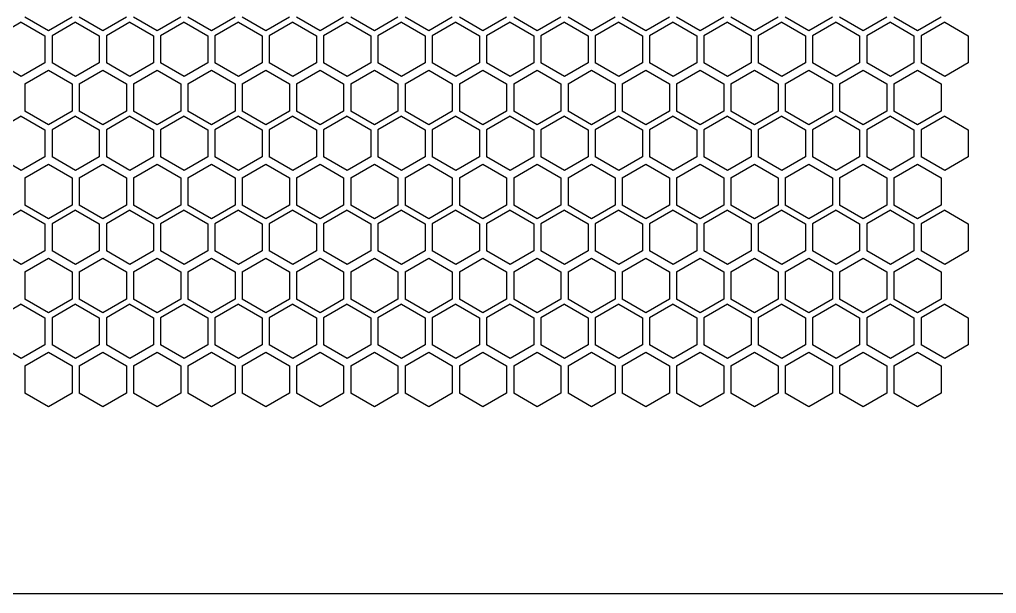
# Model space of a CAD drawing. Header units: millimetres. Extents: x 55614 to 110757, y -66981 to -47484.
# Drawn here: x 78053.5 to 78219, y -54845.5 to -54748.2 of the extents above; entities that cross this region are included whole.
import ezdxf

# ---------------------------------------------------------------- set-up
doc = ezdxf.new("R2010")
doc.units = ezdxf.units.MM
doc.layers.add('4215-0412-2-1_0', color=7, linetype='Continuous')
doc.layers.add('THICK', color=7, linetype='Continuous', lineweight=0)

# ---------------------------------------------------------------- blocks, each defined once
blk = doc.blocks.new('RU67I6756')
at = {"layer": '4215-0412-2-1_0', "color": 0, "linetype": 'Continuous'}
for p, q in [((24759.26, 16386.73), (24755.26, 16389.04)), ((24763.26, 16389.04), (24759.26, 16386.73)), ((24768.46, 16386.73), (24764.46, 16389.04)), ((24772.46, 16389.04), (24768.46, 16386.73)), ((24777.66, 16386.73), (24773.66, 16389.04)), ((24781.66, 16389.04), (24777.66, 16386.73)), ((24786.86, 16386.73), (24782.86, 16389.04)), ((24790.86, 16389.04), (24786.86, 16386.73)), ((24796.06, 16386.73), (24792.06, 16389.04)), ((24800.06, 16389.04), (24796.06, 16386.73)), ((24805.26, 16386.73), (24801.26, 16389.04)), ((24809.26, 16389.04), (24805.26, 16386.73)), ((24814.46, 16386.73), (24810.46, 16389.04)), ((24818.46, 16389.04), (24814.46, 16386.73)), ((24823.66, 16386.73), (24819.66, 16389.04)), ((24827.66, 16389.04), (24823.66, 16386.73)), ((24832.86, 16386.73), (24828.86, 16389.04)), ((24836.86, 16389.04), (24832.86, 16386.73)), ((24842.06, 16386.73), (24838.06, 16389.04)), ((24846.06, 16389.04), (24842.06, 16386.73)), ((24851.26, 16386.73), (24847.26, 16389.04)), ((24855.26, 16389.04), (24851.26, 16386.73)), ((24860.46, 16386.73), (24856.46, 16389.04)), ((24864.46, 16389.04), (24860.46, 16386.73)), ((24869.66, 16386.73), (24865.66, 16389.04)), ((24873.66, 16389.04), (24869.66, 16386.73)), ((24878.86, 16386.73), (24874.86, 16389.04)), ((24882.86, 16389.04), (24878.86, 16386.73)), ((24888.06, 16386.73), (24884.06, 16389.04)), ((24892.06, 16389.04), (24888.06, 16386.73)), ((24897.26, 16386.73), (24893.26, 16389.04)), ((24901.26, 16389.04), (24897.26, 16386.73)), ((24906.46, 16386.73), (24902.46, 16389.04)), ((24910.46, 16389.04), (24906.46, 16386.73)), ((24754.66, 16388.19), (24750.66, 16385.88)), ((24754.66, 16388.19), (24758.66, 16385.88)), ((24763.86, 16388.19), (24759.86, 16385.88)), ((24763.86, 16388.19), (24767.86, 16385.88)), ((24773.06, 16388.19), (24769.06, 16385.88)), ((24773.06, 16388.19), (24777.06, 16385.88)), ((24782.26, 16388.19), (24778.26, 16385.88)), ((24782.26, 16388.19), (24786.26, 16385.88)), ((24791.46, 16388.19), (24787.46, 16385.88)), ((24791.46, 16388.19), (24795.46, 16385.88)), ((24800.66, 16388.19), (24796.66, 16385.88)), ((24800.66, 16388.19), (24804.66, 16385.88)), ((24809.86, 16388.19), (24805.86, 16385.88)), ((24809.86, 16388.19), (24813.86, 16385.88)), ((24819.06, 16388.19), (24815.06, 16385.88)), ((24819.06, 16388.19), (24823.06, 16385.88)), ((24828.26, 16388.19), (24824.26, 16385.88)), ((24828.26, 16388.19), (24832.26, 16385.88)), ((24837.46, 16388.19), (24833.46, 16385.88)), ((24837.46, 16388.19), (24841.46, 16385.88)), ((24846.66, 16388.19), (24842.66, 16385.88)), ((24846.66, 16388.19), (24850.66, 16385.88)), ((24855.86, 16388.19), (24851.86, 16385.88)), ((24855.86, 16388.19), (24859.86, 16385.88)), ((24865.06, 16388.19), (24861.06, 16385.88)), ((24865.06, 16388.19), (24869.06, 16385.88)), ((24874.26, 16388.19), (24870.26, 16385.88)), ((24874.26, 16388.19), (24878.26, 16385.88)), ((24883.46, 16388.19), (24879.46, 16385.88)), ((24883.46, 16388.19), (24887.46, 16385.88)), ((24892.66, 16388.19), (24888.66, 16385.88)), ((24892.66, 16388.19), (24896.66, 16385.88)), ((24901.86, 16388.19), (24897.86, 16385.88)), ((24901.86, 16388.19), (24905.86, 16385.88)), ((24911.06, 16388.19), (24907.06, 16385.88)), ((24911.06, 16388.19), (24915.06, 16385.88)), ((24758.66, 16385.88), (24758.66, 16381.26)), ((24759.86, 16385.88), (24759.86, 16381.26)), ((24767.86, 16385.88), (24767.86, 16381.26)), ((24769.06, 16385.88), (24769.06, 16381.26)), ((24777.06, 16385.88), (24777.06, 16381.26)), ((24778.26, 16385.88), (24778.26, 16381.26)), ((24786.26, 16385.88), (24786.26, 16381.26)), ((24787.46, 16385.88), (24787.46, 16381.26)), ((24795.46, 16385.88), (24795.46, 16381.26)), ((24796.66, 16385.88), (24796.66, 16381.26)), ((24804.66, 16385.88), (24804.66, 16381.26)), ((24805.86, 16385.88), (24805.86, 16381.26)), ((24813.86, 16385.88), (24813.86, 16381.26)), ((24815.06, 16385.88), (24815.06, 16381.26)), ((24823.06, 16385.88), (24823.06, 16381.26)), ((24824.26, 16385.88), (24824.26, 16381.26)), ((24832.26, 16385.88), (24832.26, 16381.26)), ((24833.46, 16385.88), (24833.46, 16381.26)), ((24841.46, 16385.88), (24841.46, 16381.26)), ((24842.66, 16385.88), (24842.66, 16381.26)), ((24850.66, 16385.88), (24850.66, 16381.26)), ((24851.86, 16385.88), (24851.86, 16381.26)), ((24859.86, 16385.88), (24859.86, 16381.26)), ((24861.06, 16385.88), (24861.06, 16381.26)), ((24869.06, 16385.88), (24869.06, 16381.26)), ((24870.26, 16385.88), (24870.26, 16381.26)), ((24878.26, 16385.88), (24878.26, 16381.26)), ((24879.46, 16385.88), (24879.46, 16381.26)), ((24887.46, 16385.88), (24887.46, 16381.26)), ((24888.66, 16385.88), (24888.66, 16381.26)), ((24896.66, 16385.88), (24896.66, 16381.26)), ((24897.86, 16385.88), (24897.86, 16381.26)), ((24905.86, 16385.88), (24905.86, 16381.26)), ((24907.06, 16385.88), (24907.06, 16381.26)), ((24915.06, 16385.88), (24915.06, 16381.26)), ((24754.66, 16378.95), (24750.66, 16381.26)), ((24758.66, 16381.26), (24754.66, 16378.95)), ((24763.86, 16378.95), (24759.86, 16381.26)), ((24767.86, 16381.26), (24763.86, 16378.95)), ((24773.06, 16378.95), (24769.06, 16381.26)), ((24777.06, 16381.26), (24773.06, 16378.95)), ((24782.26, 16378.95), (24778.26, 16381.26)), ((24786.26, 16381.26), (24782.26, 16378.95)), ((24791.46, 16378.95), (24787.46, 16381.26)), ((24795.46, 16381.26), (24791.46, 16378.95)), ((24800.66, 16378.95), (24796.66, 16381.26)), ((24804.66, 16381.26), (24800.66, 16378.95)), ((24809.86, 16378.95), (24805.86, 16381.26)), ((24813.86, 16381.26), (24809.86, 16378.95)), ((24819.06, 16378.95), (24815.06, 16381.26)), ((24823.06, 16381.26), (24819.06, 16378.95)), ((24828.26, 16378.95), (24824.26, 16381.26)), ((24832.26, 16381.26), (24828.26, 16378.95)), ((24837.46, 16378.95), (24833.46, 16381.26)), ((24841.46, 16381.26), (24837.46, 16378.95)), ((24846.66, 16378.95), (24842.66, 16381.26)), ((24850.66, 16381.26), (24846.66, 16378.95)), ((24855.86, 16378.95), (24851.86, 16381.26)), ((24859.86, 16381.26), (24855.86, 16378.95)), ((24865.06, 16378.95), (24861.06, 16381.26)), ((24869.06, 16381.26), (24865.06, 16378.95)), ((24874.26, 16378.95), (24870.26, 16381.26)), ((24878.26, 16381.26), (24874.26, 16378.95)), ((24883.46, 16378.95), (24879.46, 16381.26)), ((24887.46, 16381.26), (24883.46, 16378.95)), ((24892.66, 16378.95), (24888.66, 16381.26)), ((24896.66, 16381.26), (24892.66, 16378.95)), ((24901.86, 16378.95), (24897.86, 16381.26)), ((24905.86, 16381.26), (24901.86, 16378.95)), ((24911.06, 16378.95), (24907.06, 16381.26)), ((24915.06, 16381.26), (24911.06, 16378.95)), ((24755.26, 16377.73), (24759.26, 16380.04)), ((24759.26, 16380.04), (24763.26, 16377.73)), ((24764.46, 16377.73), (24768.46, 16380.04)), ((24768.46, 16380.04), (24772.46, 16377.73)), ((24773.66, 16377.73), (24777.66, 16380.04)), ((24777.66, 16380.04), (24781.66, 16377.73)), ((24782.86, 16377.73), (24786.86, 16380.04)), ((24786.86, 16380.04), (24790.86, 16377.73)), ((24792.06, 16377.73), (24796.06, 16380.04)), ((24796.06, 16380.04), (24800.06, 16377.73)), ((24801.26, 16377.73), (24805.26, 16380.04)), ((24805.26, 16380.04), (24809.26, 16377.73)), ((24810.46, 16377.73), (24814.46, 16380.04)), ((24814.46, 16380.04), (24818.46, 16377.73)), ((24819.66, 16377.73), (24823.66, 16380.04)), ((24823.66, 16380.04), (24827.66, 16377.73)), ((24828.86, 16377.73), (24832.86, 16380.04)), ((24832.86, 16380.04), (24836.86, 16377.73)), ((24838.06, 16377.73), (24842.06, 16380.04)), ((24842.06, 16380.04), (24846.06, 16377.73)), ((24847.26, 16377.73), (24851.26, 16380.04)), ((24851.26, 16380.04), (24855.26, 16377.73)), ((24856.46, 16377.73), (24860.46, 16380.04)), ((24860.46, 16380.04), (24864.46, 16377.73)), ((24865.66, 16377.73), (24869.66, 16380.04)), ((24869.66, 16380.04), (24873.66, 16377.73)), ((24874.86, 16377.73), (24878.86, 16380.04)), ((24878.86, 16380.04), (24882.86, 16377.73)), ((24884.06, 16377.73), (24888.06, 16380.04)), ((24888.06, 16380.04), (24892.06, 16377.73)), ((24893.26, 16377.73), (24897.26, 16380.04)), ((24897.26, 16380.04), (24901.26, 16377.73)), ((24902.46, 16377.73), (24906.46, 16380.04)), ((24906.46, 16380.04), (24910.46, 16377.73)), ((24755.26, 16377.73), (24755.26, 16373.11)), ((24763.26, 16377.73), (24763.26, 16373.11)), ((24764.46, 16377.73), (24764.46, 16373.11)), ((24772.46, 16377.73), (24772.46, 16373.11)), ((24773.66, 16377.73), (24773.66, 16373.11)), ((24781.66, 16377.73), (24781.66, 16373.11)), ((24782.86, 16377.73), (24782.86, 16373.11)), ((24790.86, 16377.73), (24790.86, 16373.11)), ((24792.06, 16377.73), (24792.06, 16373.11)), ((24800.06, 16377.73), (24800.06, 16373.11)), ((24801.26, 16377.73), (24801.26, 16373.11)), ((24809.26, 16377.73), (24809.26, 16373.11)), ((24810.46, 16377.73), (24810.46, 16373.11)), ((24818.46, 16377.73), (24818.46, 16373.11)), ((24819.66, 16377.73), (24819.66, 16373.11)), ((24827.66, 16377.73), (24827.66, 16373.11)), ((24828.86, 16377.73), (24828.86, 16373.11)), ((24836.86, 16377.73), (24836.86, 16373.11)), ((24838.06, 16377.73), (24838.06, 16373.11)), ((24846.06, 16377.73), (24846.06, 16373.11)), ((24847.26, 16377.73), (24847.26, 16373.11)), ((24855.26, 16377.73), (24855.26, 16373.11)), ((24856.46, 16377.73), (24856.46, 16373.11)), ((24864.46, 16377.73), (24864.46, 16373.11)), ((24865.66, 16377.73), (24865.66, 16373.11)), ((24873.66, 16377.73), (24873.66, 16373.11)), ((24874.86, 16377.73), (24874.86, 16373.11)), ((24882.86, 16377.73), (24882.86, 16373.11)), ((24884.06, 16377.73), (24884.06, 16373.11)), ((24892.06, 16377.73), (24892.06, 16373.11)), ((24893.26, 16377.73), (24893.26, 16373.11)), ((24901.26, 16377.73), (24901.26, 16373.11)), ((24902.46, 16377.73), (24902.46, 16373.11)), ((24910.46, 16377.73), (24910.46, 16373.11)), ((24754.66, 16372.26), (24750.66, 16369.95)), ((24754.66, 16372.26), (24758.66, 16369.95)), ((24759.26, 16370.8), (24755.26, 16373.11)), ((24763.26, 16373.11), (24759.26, 16370.8)), ((24763.86, 16372.26), (24759.86, 16369.95)), ((24763.86, 16372.26), (24767.86, 16369.95)), ((24768.46, 16370.8), (24764.46, 16373.11)), ((24772.46, 16373.11), (24768.46, 16370.8)), ((24773.06, 16372.26), (24769.06, 16369.95)), ((24773.06, 16372.26), (24777.06, 16369.95)), ((24777.66, 16370.8), (24773.66, 16373.11)), ((24781.66, 16373.11), (24777.66, 16370.8)), ((24782.26, 16372.26), (24778.26, 16369.95)), ((24782.26, 16372.26), (24786.26, 16369.95)), ((24786.86, 16370.8), (24782.86, 16373.11)), ((24790.86, 16373.11), (24786.86, 16370.8)), ((24791.46, 16372.26), (24787.46, 16369.95)), ((24791.46, 16372.26), (24795.46, 16369.95)), ((24796.06, 16370.8), (24792.06, 16373.11)), ((24800.06, 16373.11), (24796.06, 16370.8)), ((24800.66, 16372.26), (24796.66, 16369.95)), ((24800.66, 16372.26), (24804.66, 16369.95)), ((24805.26, 16370.8), (24801.26, 16373.11)), ((24809.26, 16373.11), (24805.26, 16370.8)), ((24809.86, 16372.26), (24805.86, 16369.95)), ((24809.86, 16372.26), (24813.86, 16369.95)), ((24814.46, 16370.8), (24810.46, 16373.11)), ((24818.46, 16373.11), (24814.46, 16370.8)), ((24819.06, 16372.26), (24815.06, 16369.95)), ((24819.06, 16372.26), (24823.06, 16369.95)), ((24823.66, 16370.8), (24819.66, 16373.11)), ((24827.66, 16373.11), (24823.66, 16370.8)), ((24828.26, 16372.26), (24824.26, 16369.95)), ((24828.26, 16372.26), (24832.26, 16369.95)), ((24832.86, 16370.8), (24828.86, 16373.11)), ((24836.86, 16373.11), (24832.86, 16370.8)), ((24837.46, 16372.26), (24833.46, 16369.95)), ((24837.46, 16372.26), (24841.46, 16369.95)), ((24842.06, 16370.8), (24838.06, 16373.11)), ((24846.06, 16373.11), (24842.06, 16370.8)), ((24846.66, 16372.26), (24842.66, 16369.95)), ((24846.66, 16372.26), (24850.66, 16369.95)), ((24851.26, 16370.8), (24847.26, 16373.11)), ((24855.26, 16373.11), (24851.26, 16370.8)), ((24855.86, 16372.26), (24851.86, 16369.95)), ((24855.86, 16372.26), (24859.86, 16369.95)), ((24860.46, 16370.8), (24856.46, 16373.11)), ((24864.46, 16373.11), (24860.46, 16370.8)), ((24865.06, 16372.26), (24861.06, 16369.95)), ((24865.06, 16372.26), (24869.06, 16369.95)), ((24869.66, 16370.8), (24865.66, 16373.11)), ((24873.66, 16373.11), (24869.66, 16370.8)), ((24874.26, 16372.26), (24870.26, 16369.95)), ((24874.26, 16372.26), (24878.26, 16369.95)), ((24878.86, 16370.8), (24874.86, 16373.11)), ((24882.86, 16373.11), (24878.86, 16370.8)), ((24883.46, 16372.26), (24879.46, 16369.95)), ((24883.46, 16372.26), (24887.46, 16369.95)), ((24888.06, 16370.8), (24884.06, 16373.11)), ((24892.06, 16373.11), (24888.06, 16370.8)), ((24892.66, 16372.26), (24888.66, 16369.95)), ((24892.66, 16372.26), (24896.66, 16369.95)), ((24897.26, 16370.8), (24893.26, 16373.11)), ((24901.26, 16373.11), (24897.26, 16370.8)), ((24901.86, 16372.26), (24897.86, 16369.95)), ((24901.86, 16372.26), (24905.86, 16369.95)), ((24906.46, 16370.8), (24902.46, 16373.11)), ((24910.46, 16373.11), (24906.46, 16370.8)), ((24911.06, 16372.26), (24907.06, 16369.95)), ((24911.06, 16372.26), (24915.06, 16369.95)), ((24758.66, 16369.95), (24758.66, 16365.33)), ((24759.86, 16369.95), (24759.86, 16365.33)), ((24767.86, 16369.95), (24767.86, 16365.33)), ((24769.06, 16369.95), (24769.06, 16365.33)), ((24777.06, 16369.95), (24777.06, 16365.33)), ((24778.26, 16369.95), (24778.26, 16365.33)), ((24786.26, 16369.95), (24786.26, 16365.33)), ((24787.46, 16369.95), (24787.46, 16365.33)), ((24795.46, 16369.95), (24795.46, 16365.33)), ((24796.66, 16369.95), (24796.66, 16365.33)), ((24804.66, 16369.95), (24804.66, 16365.33)), ((24805.86, 16369.95), (24805.86, 16365.33)), ((24813.86, 16369.95), (24813.86, 16365.33)), ((24815.06, 16369.95), (24815.06, 16365.33)), ((24823.06, 16369.95), (24823.06, 16365.33)), ((24824.26, 16369.95), (24824.26, 16365.33)), ((24832.26, 16369.95), (24832.26, 16365.33)), ((24833.46, 16369.95), (24833.46, 16365.33)), ((24841.46, 16369.95), (24841.46, 16365.33)), ((24842.66, 16369.95), (24842.66, 16365.33)), ((24850.66, 16369.95), (24850.66, 16365.33)), ((24851.86, 16369.95), (24851.86, 16365.33)), ((24859.86, 16369.95), (24859.86, 16365.33)), ((24861.06, 16369.95), (24861.06, 16365.33)), ((24869.06, 16369.95), (24869.06, 16365.33)), ((24870.26, 16369.95), (24870.26, 16365.33)), ((24878.26, 16369.95), (24878.26, 16365.33)), ((24879.46, 16369.95), (24879.46, 16365.33)), ((24887.46, 16369.95), (24887.46, 16365.33)), ((24888.66, 16369.95), (24888.66, 16365.33)), ((24896.66, 16369.95), (24896.66, 16365.33)), ((24897.86, 16369.95), (24897.86, 16365.33)), ((24905.86, 16369.95), (24905.86, 16365.33)), ((24907.06, 16369.95), (24907.06, 16365.33)), ((24915.06, 16369.95), (24915.06, 16365.33)), ((24754.66, 16363.02), (24750.66, 16365.33)), ((24758.66, 16365.33), (24754.66, 16363.02)), ((24755.26, 16361.8), (24759.26, 16364.11)), ((24759.26, 16364.11), (24763.26, 16361.8)), ((24763.86, 16363.02), (24759.86, 16365.33)), ((24767.86, 16365.33), (24763.86, 16363.02)), ((24764.46, 16361.8), (24768.46, 16364.11)), ((24768.46, 16364.11), (24772.46, 16361.8)), ((24773.06, 16363.02), (24769.06, 16365.33)), ((24777.06, 16365.33), (24773.06, 16363.02)), ((24773.66, 16361.8), (24777.66, 16364.11)), ((24777.66, 16364.11), (24781.66, 16361.8)), ((24782.26, 16363.02), (24778.26, 16365.33)), ((24786.26, 16365.33), (24782.26, 16363.02)), ((24782.86, 16361.8), (24786.86, 16364.11)), ((24786.86, 16364.11), (24790.86, 16361.8)), ((24791.46, 16363.02), (24787.46, 16365.33)), ((24795.46, 16365.33), (24791.46, 16363.02)), ((24792.06, 16361.8), (24796.06, 16364.11)), ((24796.06, 16364.11), (24800.06, 16361.8)), ((24800.66, 16363.02), (24796.66, 16365.33)), ((24804.66, 16365.33), (24800.66, 16363.02)), ((24801.26, 16361.8), (24805.26, 16364.11)), ((24805.26, 16364.11), (24809.26, 16361.8)), ((24809.86, 16363.02), (24805.86, 16365.33)), ((24813.86, 16365.33), (24809.86, 16363.02)), ((24810.46, 16361.8), (24814.46, 16364.11)), ((24814.46, 16364.11), (24818.46, 16361.8)), ((24819.06, 16363.02), (24815.06, 16365.33)), ((24823.06, 16365.33), (24819.06, 16363.02)), ((24819.66, 16361.8), (24823.66, 16364.11)), ((24823.66, 16364.11), (24827.66, 16361.8)), ((24828.26, 16363.02), (24824.26, 16365.33)), ((24832.26, 16365.33), (24828.26, 16363.02)), ((24828.86, 16361.8), (24832.86, 16364.11)), ((24832.86, 16364.11), (24836.86, 16361.8)), ((24837.46, 16363.02), (24833.46, 16365.33)), ((24841.46, 16365.33), (24837.46, 16363.02)), ((24838.06, 16361.8), (24842.06, 16364.11)), ((24842.06, 16364.11), (24846.06, 16361.8)), ((24846.66, 16363.02), (24842.66, 16365.33)), ((24850.66, 16365.33), (24846.66, 16363.02)), ((24847.26, 16361.8), (24851.26, 16364.11)), ((24851.26, 16364.11), (24855.26, 16361.8)), ((24855.86, 16363.02), (24851.86, 16365.33)), ((24859.86, 16365.33), (24855.86, 16363.02)), ((24856.46, 16361.8), (24860.46, 16364.11)), ((24860.46, 16364.11), (24864.46, 16361.8)), ((24865.06, 16363.02), (24861.06, 16365.33)), ((24869.06, 16365.33), (24865.06, 16363.02)), ((24865.66, 16361.8), (24869.66, 16364.11)), ((24869.66, 16364.11), (24873.66, 16361.8)), ((24874.26, 16363.02), (24870.26, 16365.33)), ((24878.26, 16365.33), (24874.26, 16363.02)), ((24874.86, 16361.8), (24878.86, 16364.11)), ((24878.86, 16364.11), (24882.86, 16361.8)), ((24883.46, 16363.02), (24879.46, 16365.33)), ((24887.46, 16365.33), (24883.46, 16363.02)), ((24884.06, 16361.8), (24888.06, 16364.11)), ((24888.06, 16364.11), (24892.06, 16361.8)), ((24892.66, 16363.02), (24888.66, 16365.33)), ((24896.66, 16365.33), (24892.66, 16363.02)), ((24893.26, 16361.8), (24897.26, 16364.11)), ((24897.26, 16364.11), (24901.26, 16361.8)), ((24901.86, 16363.02), (24897.86, 16365.33)), ((24905.86, 16365.33), (24901.86, 16363.02)), ((24902.46, 16361.8), (24906.46, 16364.11)), ((24906.46, 16364.11), (24910.46, 16361.8)), ((24911.06, 16363.02), (24907.06, 16365.33)), ((24915.06, 16365.33), (24911.06, 16363.02)), ((24755.26, 16361.8), (24755.26, 16357.18)), ((24763.26, 16361.8), (24763.26, 16357.18)), ((24764.46, 16361.8), (24764.46, 16357.18)), ((24772.46, 16361.8), (24772.46, 16357.18)), ((24773.66, 16361.8), (24773.66, 16357.18)), ((24781.66, 16361.8), (24781.66, 16357.18)), ((24782.86, 16361.8), (24782.86, 16357.18)), ((24790.86, 16361.8), (24790.86, 16357.18)), ((24792.06, 16361.8), (24792.06, 16357.18)), ((24800.06, 16361.8), (24800.06, 16357.18)), ((24801.26, 16361.8), (24801.26, 16357.18)), ((24809.26, 16361.8), (24809.26, 16357.18)), ((24810.46, 16361.8), (24810.46, 16357.18)), ((24818.46, 16361.8), (24818.46, 16357.18)), ((24819.66, 16361.8), (24819.66, 16357.18)), ((24827.66, 16361.8), (24827.66, 16357.18)), ((24828.86, 16361.8), (24828.86, 16357.18)), ((24836.86, 16361.8), (24836.86, 16357.18)), ((24838.06, 16361.8), (24838.06, 16357.18)), ((24846.06, 16361.8), (24846.06, 16357.18)), ((24847.26, 16361.8), (24847.26, 16357.18)), ((24855.26, 16361.8), (24855.26, 16357.18)), ((24856.46, 16361.8), (24856.46, 16357.18)), ((24864.46, 16361.8), (24864.46, 16357.18)), ((24865.66, 16361.8), (24865.66, 16357.18)), ((24873.66, 16361.8), (24873.66, 16357.18)), ((24874.86, 16361.8), (24874.86, 16357.18)), ((24882.86, 16361.8), (24882.86, 16357.18)), ((24884.06, 16361.8), (24884.06, 16357.18)), ((24892.06, 16361.8), (24892.06, 16357.18)), ((24893.26, 16361.8), (24893.26, 16357.18)), ((24901.26, 16361.8), (24901.26, 16357.18)), ((24902.46, 16361.8), (24902.46, 16357.18)), ((24910.46, 16361.8), (24910.46, 16357.18)), ((24754.66, 16356.33), (24750.66, 16354.02)), ((24754.66, 16356.33), (24758.66, 16354.02)), ((24759.26, 16354.87), (24755.26, 16357.18)), ((24763.26, 16357.18), (24759.26, 16354.87)), ((24763.86, 16356.33), (24759.86, 16354.02)), ((24763.86, 16356.33), (24767.86, 16354.02)), ((24768.46, 16354.87), (24764.46, 16357.18)), ((24772.46, 16357.18), (24768.46, 16354.87)), ((24773.06, 16356.33), (24769.06, 16354.02)), ((24773.06, 16356.33), (24777.06, 16354.02)), ((24777.66, 16354.87), (24773.66, 16357.18)), ((24781.66, 16357.18), (24777.66, 16354.87)), ((24782.26, 16356.33), (24778.26, 16354.02)), ((24782.26, 16356.33), (24786.26, 16354.02)), ((24786.86, 16354.87), (24782.86, 16357.18)), ((24790.86, 16357.18), (24786.86, 16354.87)), ((24791.46, 16356.33), (24787.46, 16354.02)), ((24791.46, 16356.33), (24795.46, 16354.02)), ((24796.06, 16354.87), (24792.06, 16357.18)), ((24800.06, 16357.18), (24796.06, 16354.87)), ((24800.66, 16356.33), (24796.66, 16354.02)), ((24800.66, 16356.33), (24804.66, 16354.02)), ((24805.26, 16354.87), (24801.26, 16357.18)), ((24809.26, 16357.18), (24805.26, 16354.87)), ((24809.86, 16356.33), (24805.86, 16354.02)), ((24809.86, 16356.33), (24813.86, 16354.02)), ((24814.46, 16354.87), (24810.46, 16357.18)), ((24818.46, 16357.18), (24814.46, 16354.87)), ((24819.06, 16356.33), (24815.06, 16354.02)), ((24819.06, 16356.33), (24823.06, 16354.02)), ((24823.66, 16354.87), (24819.66, 16357.18)), ((24827.66, 16357.18), (24823.66, 16354.87)), ((24828.26, 16356.33), (24824.26, 16354.02)), ((24828.26, 16356.33), (24832.26, 16354.02)), ((24832.86, 16354.87), (24828.86, 16357.18)), ((24836.86, 16357.18), (24832.86, 16354.87)), ((24837.46, 16356.33), (24833.46, 16354.02)), ((24837.46, 16356.33), (24841.46, 16354.02)), ((24842.06, 16354.87), (24838.06, 16357.18)), ((24846.06, 16357.18), (24842.06, 16354.87)), ((24846.66, 16356.33), (24842.66, 16354.02)), ((24846.66, 16356.33), (24850.66, 16354.02)), ((24851.26, 16354.87), (24847.26, 16357.18)), ((24855.26, 16357.18), (24851.26, 16354.87)), ((24855.86, 16356.33), (24851.86, 16354.02)), ((24855.86, 16356.33), (24859.86, 16354.02)), ((24860.46, 16354.87), (24856.46, 16357.18)), ((24864.46, 16357.18), (24860.46, 16354.87)), ((24865.06, 16356.33), (24861.06, 16354.02)), ((24865.06, 16356.33), (24869.06, 16354.02)), ((24869.66, 16354.87), (24865.66, 16357.18)), ((24873.66, 16357.18), (24869.66, 16354.87)), ((24874.26, 16356.33), (24870.26, 16354.02)), ((24874.26, 16356.33), (24878.26, 16354.02)), ((24878.86, 16354.87), (24874.86, 16357.18)), ((24882.86, 16357.18), (24878.86, 16354.87)), ((24883.46, 16356.33), (24879.46, 16354.02)), ((24883.46, 16356.33), (24887.46, 16354.02)), ((24888.06, 16354.87), (24884.06, 16357.18)), ((24892.06, 16357.18), (24888.06, 16354.87)), ((24892.66, 16356.33), (24888.66, 16354.02)), ((24892.66, 16356.33), (24896.66, 16354.02)), ((24897.26, 16354.87), (24893.26, 16357.18)), ((24901.26, 16357.18), (24897.26, 16354.87)), ((24901.86, 16356.33), (24897.86, 16354.02)), ((24901.86, 16356.33), (24905.86, 16354.02)), ((24906.46, 16354.87), (24902.46, 16357.18)), ((24910.46, 16357.18), (24906.46, 16354.87)), ((24911.06, 16356.33), (24907.06, 16354.02)), ((24911.06, 16356.33), (24915.06, 16354.02)), ((24758.66, 16354.02), (24758.66, 16349.4)), ((24759.86, 16354.02), (24759.86, 16349.4)), ((24767.86, 16354.02), (24767.86, 16349.4)), ((24769.06, 16354.02), (24769.06, 16349.4)), ((24777.06, 16354.02), (24777.06, 16349.4)), ((24778.26, 16354.02), (24778.26, 16349.4)), ((24786.26, 16354.02), (24786.26, 16349.4)), ((24787.46, 16354.02), (24787.46, 16349.4)), ((24795.46, 16354.02), (24795.46, 16349.4)), ((24796.66, 16354.02), (24796.66, 16349.4)), ((24804.66, 16354.02), (24804.66, 16349.4)), ((24805.86, 16354.02), (24805.86, 16349.4)), ((24813.86, 16354.02), (24813.86, 16349.4)), ((24815.06, 16354.02), (24815.06, 16349.4)), ((24823.06, 16354.02), (24823.06, 16349.4)), ((24824.26, 16354.02), (24824.26, 16349.4)), ((24832.26, 16354.02), (24832.26, 16349.4)), ((24833.46, 16354.02), (24833.46, 16349.4)), ((24841.46, 16354.02), (24841.46, 16349.4)), ((24842.66, 16354.02), (24842.66, 16349.4)), ((24850.66, 16354.02), (24850.66, 16349.4)), ((24851.86, 16354.02), (24851.86, 16349.4)), ((24859.86, 16354.02), (24859.86, 16349.4)), ((24861.06, 16354.02), (24861.06, 16349.4)), ((24869.06, 16354.02), (24869.06, 16349.4)), ((24870.26, 16354.02), (24870.26, 16349.4)), ((24878.26, 16354.02), (24878.26, 16349.4)), ((24879.46, 16354.02), (24879.46, 16349.4)), ((24887.46, 16354.02), (24887.46, 16349.4)), ((24888.66, 16354.02), (24888.66, 16349.4)), ((24896.66, 16354.02), (24896.66, 16349.4)), ((24897.86, 16354.02), (24897.86, 16349.4)), ((24905.86, 16354.02), (24905.86, 16349.4)), ((24907.06, 16354.02), (24907.06, 16349.4)), ((24915.06, 16354.02), (24915.06, 16349.4)), ((24754.66, 16347.09), (24750.66, 16349.4)), ((24758.66, 16349.4), (24754.66, 16347.09)), ((24763.86, 16347.09), (24759.86, 16349.4)), ((24767.86, 16349.4), (24763.86, 16347.09)), ((24773.06, 16347.09), (24769.06, 16349.4)), ((24777.06, 16349.4), (24773.06, 16347.09)), ((24782.26, 16347.09), (24778.26, 16349.4)), ((24786.26, 16349.4), (24782.26, 16347.09)), ((24791.46, 16347.09), (24787.46, 16349.4)), ((24795.46, 16349.4), (24791.46, 16347.09)), ((24800.66, 16347.09), (24796.66, 16349.4)), ((24804.66, 16349.4), (24800.66, 16347.09)), ((24809.86, 16347.09), (24805.86, 16349.4)), ((24813.86, 16349.4), (24809.86, 16347.09)), ((24819.06, 16347.09), (24815.06, 16349.4)), ((24823.06, 16349.4), (24819.06, 16347.09)), ((24828.26, 16347.09), (24824.26, 16349.4)), ((24832.26, 16349.4), (24828.26, 16347.09)), ((24837.46, 16347.09), (24833.46, 16349.4)), ((24841.46, 16349.4), (24837.46, 16347.09)), ((24846.66, 16347.09), (24842.66, 16349.4)), ((24850.66, 16349.4), (24846.66, 16347.09)), ((24855.86, 16347.09), (24851.86, 16349.4)), ((24859.86, 16349.4), (24855.86, 16347.09)), ((24865.06, 16347.09), (24861.06, 16349.4)), ((24869.06, 16349.4), (24865.06, 16347.09)), ((24874.26, 16347.09), (24870.26, 16349.4)), ((24878.26, 16349.4), (24874.26, 16347.09)), ((24883.46, 16347.09), (24879.46, 16349.4)), ((24887.46, 16349.4), (24883.46, 16347.09)), ((24892.66, 16347.09), (24888.66, 16349.4)), ((24896.66, 16349.4), (24892.66, 16347.09)), ((24901.86, 16347.09), (24897.86, 16349.4)), ((24905.86, 16349.4), (24901.86, 16347.09)), ((24911.06, 16347.09), (24907.06, 16349.4)), ((24915.06, 16349.4), (24911.06, 16347.09)), ((24755.26, 16345.87), (24759.26, 16348.18)), ((24759.26, 16348.18), (24763.26, 16345.87)), ((24764.46, 16345.87), (24768.46, 16348.18)), ((24768.46, 16348.18), (24772.46, 16345.87)), ((24773.66, 16345.87), (24777.66, 16348.18)), ((24777.66, 16348.18), (24781.66, 16345.87)), ((24782.86, 16345.87), (24786.86, 16348.18)), ((24786.86, 16348.18), (24790.86, 16345.87)), ((24792.06, 16345.87), (24796.06, 16348.18)), ((24796.06, 16348.18), (24800.06, 16345.87)), ((24801.26, 16345.87), (24805.26, 16348.18)), ((24805.26, 16348.18), (24809.26, 16345.87)), ((24810.46, 16345.87), (24814.46, 16348.18)), ((24814.46, 16348.18), (24818.46, 16345.87)), ((24819.66, 16345.87), (24823.66, 16348.18)), ((24823.66, 16348.18), (24827.66, 16345.87)), ((24828.86, 16345.87), (24832.86, 16348.18)), ((24832.86, 16348.18), (24836.86, 16345.87)), ((24838.06, 16345.87), (24842.06, 16348.18)), ((24842.06, 16348.18), (24846.06, 16345.87)), ((24847.26, 16345.87), (24851.26, 16348.18)), ((24851.26, 16348.18), (24855.26, 16345.87)), ((24856.46, 16345.87), (24860.46, 16348.18)), ((24860.46, 16348.18), (24864.46, 16345.87)), ((24865.66, 16345.87), (24869.66, 16348.18)), ((24869.66, 16348.18), (24873.66, 16345.87)), ((24874.86, 16345.87), (24878.86, 16348.18)), ((24878.86, 16348.18), (24882.86, 16345.87)), ((24884.06, 16345.87), (24888.06, 16348.18)), ((24888.06, 16348.18), (24892.06, 16345.87)), ((24893.26, 16345.87), (24897.26, 16348.18)), ((24897.26, 16348.18), (24901.26, 16345.87)), ((24902.46, 16345.87), (24906.46, 16348.18)), ((24906.46, 16348.18), (24910.46, 16345.87)), ((24755.26, 16345.87), (24755.26, 16341.25)), ((24763.26, 16345.87), (24763.26, 16341.25)), ((24764.46, 16345.87), (24764.46, 16341.25)), ((24772.46, 16345.87), (24772.46, 16341.25)), ((24773.66, 16345.87), (24773.66, 16341.25)), ((24781.66, 16345.87), (24781.66, 16341.25)), ((24782.86, 16345.87), (24782.86, 16341.25)), ((24790.86, 16345.87), (24790.86, 16341.25)), ((24792.06, 16345.87), (24792.06, 16341.25)), ((24800.06, 16345.87), (24800.06, 16341.25)), ((24801.26, 16345.87), (24801.26, 16341.25)), ((24809.26, 16345.87), (24809.26, 16341.25)), ((24810.46, 16345.87), (24810.46, 16341.25)), ((24818.46, 16345.87), (24818.46, 16341.25)), ((24819.66, 16345.87), (24819.66, 16341.25)), ((24827.66, 16345.87), (24827.66, 16341.25)), ((24828.86, 16345.87), (24828.86, 16341.25)), ((24836.86, 16345.87), (24836.86, 16341.25)), ((24838.06, 16345.87), (24838.06, 16341.25)), ((24846.06, 16345.87), (24846.06, 16341.25)), ((24847.26, 16345.87), (24847.26, 16341.25)), ((24855.26, 16345.87), (24855.26, 16341.25)), ((24856.46, 16345.87), (24856.46, 16341.25)), ((24864.46, 16345.87), (24864.46, 16341.25)), ((24865.66, 16345.87), (24865.66, 16341.25)), ((24873.66, 16345.87), (24873.66, 16341.25)), ((24874.86, 16345.87), (24874.86, 16341.25)), ((24882.86, 16345.87), (24882.86, 16341.25)), ((24884.06, 16345.87), (24884.06, 16341.25)), ((24892.06, 16345.87), (24892.06, 16341.25)), ((24893.26, 16345.87), (24893.26, 16341.25)), ((24901.26, 16345.87), (24901.26, 16341.25)), ((24902.46, 16345.87), (24902.46, 16341.25)), ((24910.46, 16345.87), (24910.46, 16341.25)), ((24759.26, 16338.94), (24755.26, 16341.25)), ((24763.26, 16341.25), (24759.26, 16338.94)), ((24768.46, 16338.94), (24764.46, 16341.25)), ((24772.46, 16341.25), (24768.46, 16338.94)), ((24777.66, 16338.94), (24773.66, 16341.25)), ((24781.66, 16341.25), (24777.66, 16338.94)), ((24786.86, 16338.94), (24782.86, 16341.25)), ((24790.86, 16341.25), (24786.86, 16338.94)), ((24796.06, 16338.94), (24792.06, 16341.25)), ((24800.06, 16341.25), (24796.06, 16338.94)), ((24805.26, 16338.94), (24801.26, 16341.25)), ((24809.26, 16341.25), (24805.26, 16338.94)), ((24814.46, 16338.94), (24810.46, 16341.25)), ((24818.46, 16341.25), (24814.46, 16338.94)), ((24823.66, 16338.94), (24819.66, 16341.25)), ((24827.66, 16341.25), (24823.66, 16338.94)), ((24832.86, 16338.94), (24828.86, 16341.25)), ((24836.86, 16341.25), (24832.86, 16338.94)), ((24842.06, 16338.94), (24838.06, 16341.25)), ((24846.06, 16341.25), (24842.06, 16338.94)), ((24851.26, 16338.94), (24847.26, 16341.25)), ((24855.26, 16341.25), (24851.26, 16338.94)), ((24860.46, 16338.94), (24856.46, 16341.25)), ((24864.46, 16341.25), (24860.46, 16338.94)), ((24869.66, 16338.94), (24865.66, 16341.25)), ((24873.66, 16341.25), (24869.66, 16338.94)), ((24878.86, 16338.94), (24874.86, 16341.25)), ((24882.86, 16341.25), (24878.86, 16338.94)), ((24888.06, 16338.94), (24884.06, 16341.25)), ((24892.06, 16341.25), (24888.06, 16338.94)), ((24897.26, 16338.94), (24893.26, 16341.25)), ((24901.26, 16341.25), (24897.26, 16338.94)), ((24906.46, 16338.94), (24902.46, 16341.25)), ((24910.46, 16341.25), (24906.46, 16338.94)), ((24754.66, 16340.4), (24750.66, 16338.09)), ((24754.66, 16340.4), (24758.66, 16338.09)), ((24763.86, 16340.4), (24759.86, 16338.09)), ((24763.86, 16340.4), (24767.86, 16338.09)), ((24773.06, 16340.4), (24769.06, 16338.09)), ((24773.06, 16340.4), (24777.06, 16338.09)), ((24782.26, 16340.4), (24778.26, 16338.09)), ((24782.26, 16340.4), (24786.26, 16338.09)), ((24791.46, 16340.4), (24787.46, 16338.09)), ((24791.46, 16340.4), (24795.46, 16338.09)), ((24800.66, 16340.4), (24796.66, 16338.09)), ((24800.66, 16340.4), (24804.66, 16338.09)), ((24809.86, 16340.4), (24805.86, 16338.09)), ((24809.86, 16340.4), (24813.86, 16338.09)), ((24819.06, 16340.4), (24815.06, 16338.09)), ((24819.06, 16340.4), (24823.06, 16338.09)), ((24828.26, 16340.4), (24824.26, 16338.09)), ((24828.26, 16340.4), (24832.26, 16338.09)), ((24837.46, 16340.4), (24833.46, 16338.09)), ((24837.46, 16340.4), (24841.46, 16338.09)), ((24846.66, 16340.4), (24842.66, 16338.09)), ((24846.66, 16340.4), (24850.66, 16338.09)), ((24855.86, 16340.4), (24851.86, 16338.09)), ((24855.86, 16340.4), (24859.86, 16338.09)), ((24865.06, 16340.4), (24861.06, 16338.09)), ((24865.06, 16340.4), (24869.06, 16338.09)), ((24874.26, 16340.4), (24870.26, 16338.09)), ((24874.26, 16340.4), (24878.26, 16338.09)), ((24883.46, 16340.4), (24879.46, 16338.09)), ((24883.46, 16340.4), (24887.46, 16338.09)), ((24892.66, 16340.4), (24888.66, 16338.09)), ((24892.66, 16340.4), (24896.66, 16338.09)), ((24901.86, 16340.4), (24897.86, 16338.09)), ((24901.86, 16340.4), (24905.86, 16338.09)), ((24911.06, 16340.4), (24907.06, 16338.09)), ((24911.06, 16340.4), (24915.06, 16338.09)), ((24758.66, 16338.09), (24758.66, 16333.47)), ((24759.86, 16338.09), (24759.86, 16333.47)), ((24767.86, 16338.09), (24767.86, 16333.47)), ((24769.06, 16338.09), (24769.06, 16333.47)), ((24777.06, 16338.09), (24777.06, 16333.47)), ((24778.26, 16338.09), (24778.26, 16333.47)), ((24786.26, 16338.09), (24786.26, 16333.47)), ((24787.46, 16338.09), (24787.46, 16333.47)), ((24795.46, 16338.09), (24795.46, 16333.47)), ((24796.66, 16338.09), (24796.66, 16333.47)), ((24804.66, 16338.09), (24804.66, 16333.47)), ((24805.86, 16338.09), (24805.86, 16333.47)), ((24813.86, 16338.09), (24813.86, 16333.47)), ((24815.06, 16338.09), (24815.06, 16333.47)), ((24823.06, 16338.09), (24823.06, 16333.47)), ((24824.26, 16338.09), (24824.26, 16333.47)), ((24832.26, 16338.09), (24832.26, 16333.47)), ((24833.46, 16338.09), (24833.46, 16333.47)), ((24841.46, 16338.09), (24841.46, 16333.47)), ((24842.66, 16338.09), (24842.66, 16333.47)), ((24850.66, 16338.09), (24850.66, 16333.47)), ((24851.86, 16338.09), (24851.86, 16333.47)), ((24859.86, 16338.09), (24859.86, 16333.47)), ((24861.06, 16338.09), (24861.06, 16333.47)), ((24869.06, 16338.09), (24869.06, 16333.47)), ((24870.26, 16338.09), (24870.26, 16333.47)), ((24878.26, 16338.09), (24878.26, 16333.47)), ((24879.46, 16338.09), (24879.46, 16333.47)), ((24887.46, 16338.09), (24887.46, 16333.47)), ((24888.66, 16338.09), (24888.66, 16333.47)), ((24896.66, 16338.09), (24896.66, 16333.47)), ((24897.86, 16338.09), (24897.86, 16333.47)), ((24905.86, 16338.09), (24905.86, 16333.47)), ((24907.06, 16338.09), (24907.06, 16333.47)), ((24915.06, 16338.09), (24915.06, 16333.47)), ((24754.66, 16331.16), (24750.66, 16333.47)), ((24758.66, 16333.47), (24754.66, 16331.16)), ((24763.86, 16331.16), (24759.86, 16333.47)), ((24767.86, 16333.47), (24763.86, 16331.16)), ((24773.06, 16331.16), (24769.06, 16333.47)), ((24777.06, 16333.47), (24773.06, 16331.16)), ((24782.26, 16331.16), (24778.26, 16333.47)), ((24786.26, 16333.47), (24782.26, 16331.16)), ((24791.46, 16331.16), (24787.46, 16333.47)), ((24795.46, 16333.47), (24791.46, 16331.16)), ((24800.66, 16331.16), (24796.66, 16333.47)), ((24804.66, 16333.47), (24800.66, 16331.16)), ((24809.86, 16331.16), (24805.86, 16333.47)), ((24813.86, 16333.47), (24809.86, 16331.16)), ((24819.06, 16331.16), (24815.06, 16333.47)), ((24823.06, 16333.47), (24819.06, 16331.16)), ((24828.26, 16331.16), (24824.26, 16333.47)), ((24832.26, 16333.47), (24828.26, 16331.16)), ((24837.46, 16331.16), (24833.46, 16333.47)), ((24841.46, 16333.47), (24837.46, 16331.16)), ((24846.66, 16331.16), (24842.66, 16333.47)), ((24850.66, 16333.47), (24846.66, 16331.16)), ((24855.86, 16331.16), (24851.86, 16333.47)), ((24859.86, 16333.47), (24855.86, 16331.16)), ((24865.06, 16331.16), (24861.06, 16333.47)), ((24869.06, 16333.47), (24865.06, 16331.16)), ((24874.26, 16331.16), (24870.26, 16333.47)), ((24878.26, 16333.47), (24874.26, 16331.16)), ((24883.46, 16331.16), (24879.46, 16333.47)), ((24887.46, 16333.47), (24883.46, 16331.16)), ((24892.66, 16331.16), (24888.66, 16333.47)), ((24896.66, 16333.47), (24892.66, 16331.16)), ((24901.86, 16331.16), (24897.86, 16333.47)), ((24905.86, 16333.47), (24901.86, 16331.16)), ((24911.06, 16331.16), (24907.06, 16333.47)), ((24915.06, 16333.47), (24911.06, 16331.16)), ((24755.26, 16329.94), (24759.26, 16332.25)), ((24759.26, 16332.25), (24763.26, 16329.94)), ((24764.46, 16329.94), (24768.46, 16332.25)), ((24768.46, 16332.25), (24772.46, 16329.94)), ((24773.66, 16329.94), (24777.66, 16332.25)), ((24777.66, 16332.25), (24781.66, 16329.94)), ((24782.86, 16329.94), (24786.86, 16332.25)), ((24786.86, 16332.25), (24790.86, 16329.94)), ((24792.06, 16329.94), (24796.06, 16332.25)), ((24796.06, 16332.25), (24800.06, 16329.94)), ((24801.26, 16329.94), (24805.26, 16332.25)), ((24805.26, 16332.25), (24809.26, 16329.94)), ((24810.46, 16329.94), (24814.46, 16332.25)), ((24814.46, 16332.25), (24818.46, 16329.94)), ((24819.66, 16329.94), (24823.66, 16332.25)), ((24823.66, 16332.25), (24827.66, 16329.94)), ((24828.86, 16329.94), (24832.86, 16332.25)), ((24832.86, 16332.25), (24836.86, 16329.94)), ((24838.06, 16329.94), (24842.06, 16332.25)), ((24842.06, 16332.25), (24846.06, 16329.94)), ((24847.26, 16329.94), (24851.26, 16332.25)), ((24851.26, 16332.25), (24855.26, 16329.94)), ((24856.46, 16329.94), (24860.46, 16332.25)), ((24860.46, 16332.25), (24864.46, 16329.94)), ((24865.66, 16329.94), (24869.66, 16332.25)), ((24869.66, 16332.25), (24873.66, 16329.94)), ((24874.86, 16329.94), (24878.86, 16332.25)), ((24878.86, 16332.25), (24882.86, 16329.94)), ((24884.06, 16329.94), (24888.06, 16332.25)), ((24888.06, 16332.25), (24892.06, 16329.94)), ((24893.26, 16329.94), (24897.26, 16332.25)), ((24897.26, 16332.25), (24901.26, 16329.94)), ((24902.46, 16329.94), (24906.46, 16332.25)), ((24906.46, 16332.25), (24910.46, 16329.94)), ((24755.26, 16329.94), (24755.26, 16325.32)), ((24763.26, 16329.94), (24763.26, 16325.32)), ((24764.46, 16329.94), (24764.46, 16325.32)), ((24772.46, 16329.94), (24772.46, 16325.32)), ((24773.66, 16329.94), (24773.66, 16325.32)), ((24781.66, 16329.94), (24781.66, 16325.32)), ((24782.86, 16329.94), (24782.86, 16325.32)), ((24790.86, 16329.94), (24790.86, 16325.32)), ((24792.06, 16329.94), (24792.06, 16325.32)), ((24800.06, 16329.94), (24800.06, 16325.32)), ((24801.26, 16329.94), (24801.26, 16325.32)), ((24809.26, 16329.94), (24809.26, 16325.32)), ((24810.46, 16329.94), (24810.46, 16325.32)), ((24818.46, 16329.94), (24818.46, 16325.32)), ((24819.66, 16329.94), (24819.66, 16325.32)), ((24827.66, 16329.94), (24827.66, 16325.32)), ((24828.86, 16329.94), (24828.86, 16325.32)), ((24836.86, 16329.94), (24836.86, 16325.32)), ((24838.06, 16329.94), (24838.06, 16325.32)), ((24846.06, 16329.94), (24846.06, 16325.32)), ((24847.26, 16329.94), (24847.26, 16325.32)), ((24855.26, 16329.94), (24855.26, 16325.32)), ((24856.46, 16329.94), (24856.46, 16325.32)), ((24864.46, 16329.94), (24864.46, 16325.32)), ((24865.66, 16329.94), (24865.66, 16325.32)), ((24873.66, 16329.94), (24873.66, 16325.32)), ((24874.86, 16329.94), (24874.86, 16325.32)), ((24882.86, 16329.94), (24882.86, 16325.32)), ((24884.06, 16329.94), (24884.06, 16325.32)), ((24892.06, 16329.94), (24892.06, 16325.32)), ((24893.26, 16329.94), (24893.26, 16325.32)), ((24901.26, 16329.94), (24901.26, 16325.32)), ((24902.46, 16329.94), (24902.46, 16325.32)), ((24910.46, 16329.94), (24910.46, 16325.32)), ((24759.26, 16323.01), (24755.26, 16325.32)), ((24763.26, 16325.32), (24759.26, 16323.01)), ((24768.46, 16323.01), (24764.46, 16325.32)), ((24772.46, 16325.32), (24768.46, 16323.01)), ((24777.66, 16323.01), (24773.66, 16325.32)), ((24781.66, 16325.32), (24777.66, 16323.01)), ((24786.86, 16323.01), (24782.86, 16325.32)), ((24790.86, 16325.32), (24786.86, 16323.01)), ((24796.06, 16323.01), (24792.06, 16325.32)), ((24800.06, 16325.32), (24796.06, 16323.01)), ((24805.26, 16323.01), (24801.26, 16325.32)), ((24809.26, 16325.32), (24805.26, 16323.01)), ((24814.46, 16323.01), (24810.46, 16325.32)), ((24818.46, 16325.32), (24814.46, 16323.01)), ((24823.66, 16323.01), (24819.66, 16325.32)), ((24827.66, 16325.32), (24823.66, 16323.01)), ((24832.86, 16323.01), (24828.86, 16325.32)), ((24836.86, 16325.32), (24832.86, 16323.01)), ((24842.06, 16323.01), (24838.06, 16325.32)), ((24846.06, 16325.32), (24842.06, 16323.01)), ((24851.26, 16323.01), (24847.26, 16325.32)), ((24855.26, 16325.32), (24851.26, 16323.01)), ((24860.46, 16323.01), (24856.46, 16325.32)), ((24864.46, 16325.32), (24860.46, 16323.01)), ((24869.66, 16323.01), (24865.66, 16325.32)), ((24873.66, 16325.32), (24869.66, 16323.01)), ((24878.86, 16323.01), (24874.86, 16325.32)), ((24882.86, 16325.32), (24878.86, 16323.01)), ((24888.06, 16323.01), (24884.06, 16325.32)), ((24892.06, 16325.32), (24888.06, 16323.01)), ((24897.26, 16323.01), (24893.26, 16325.32)), ((24901.26, 16325.32), (24897.26, 16323.01)), ((24906.46, 16323.01), (24902.46, 16325.32)), ((24910.46, 16325.32), (24906.46, 16323.01)), ((24398.98, 16291.35), (25089.13, 16291.35))]:
    blk.add_line(p, q, dxfattribs=at)

msp = doc.modelspace()

# ---------------------------------------------------------------- block references
at = {"layer": 'THICK', "lineweight": -3}
msp.add_blockref('RU67I6756', (53299.141, -71136.859), dxfattribs=at)

doc.saveas('drawing.dxf')
